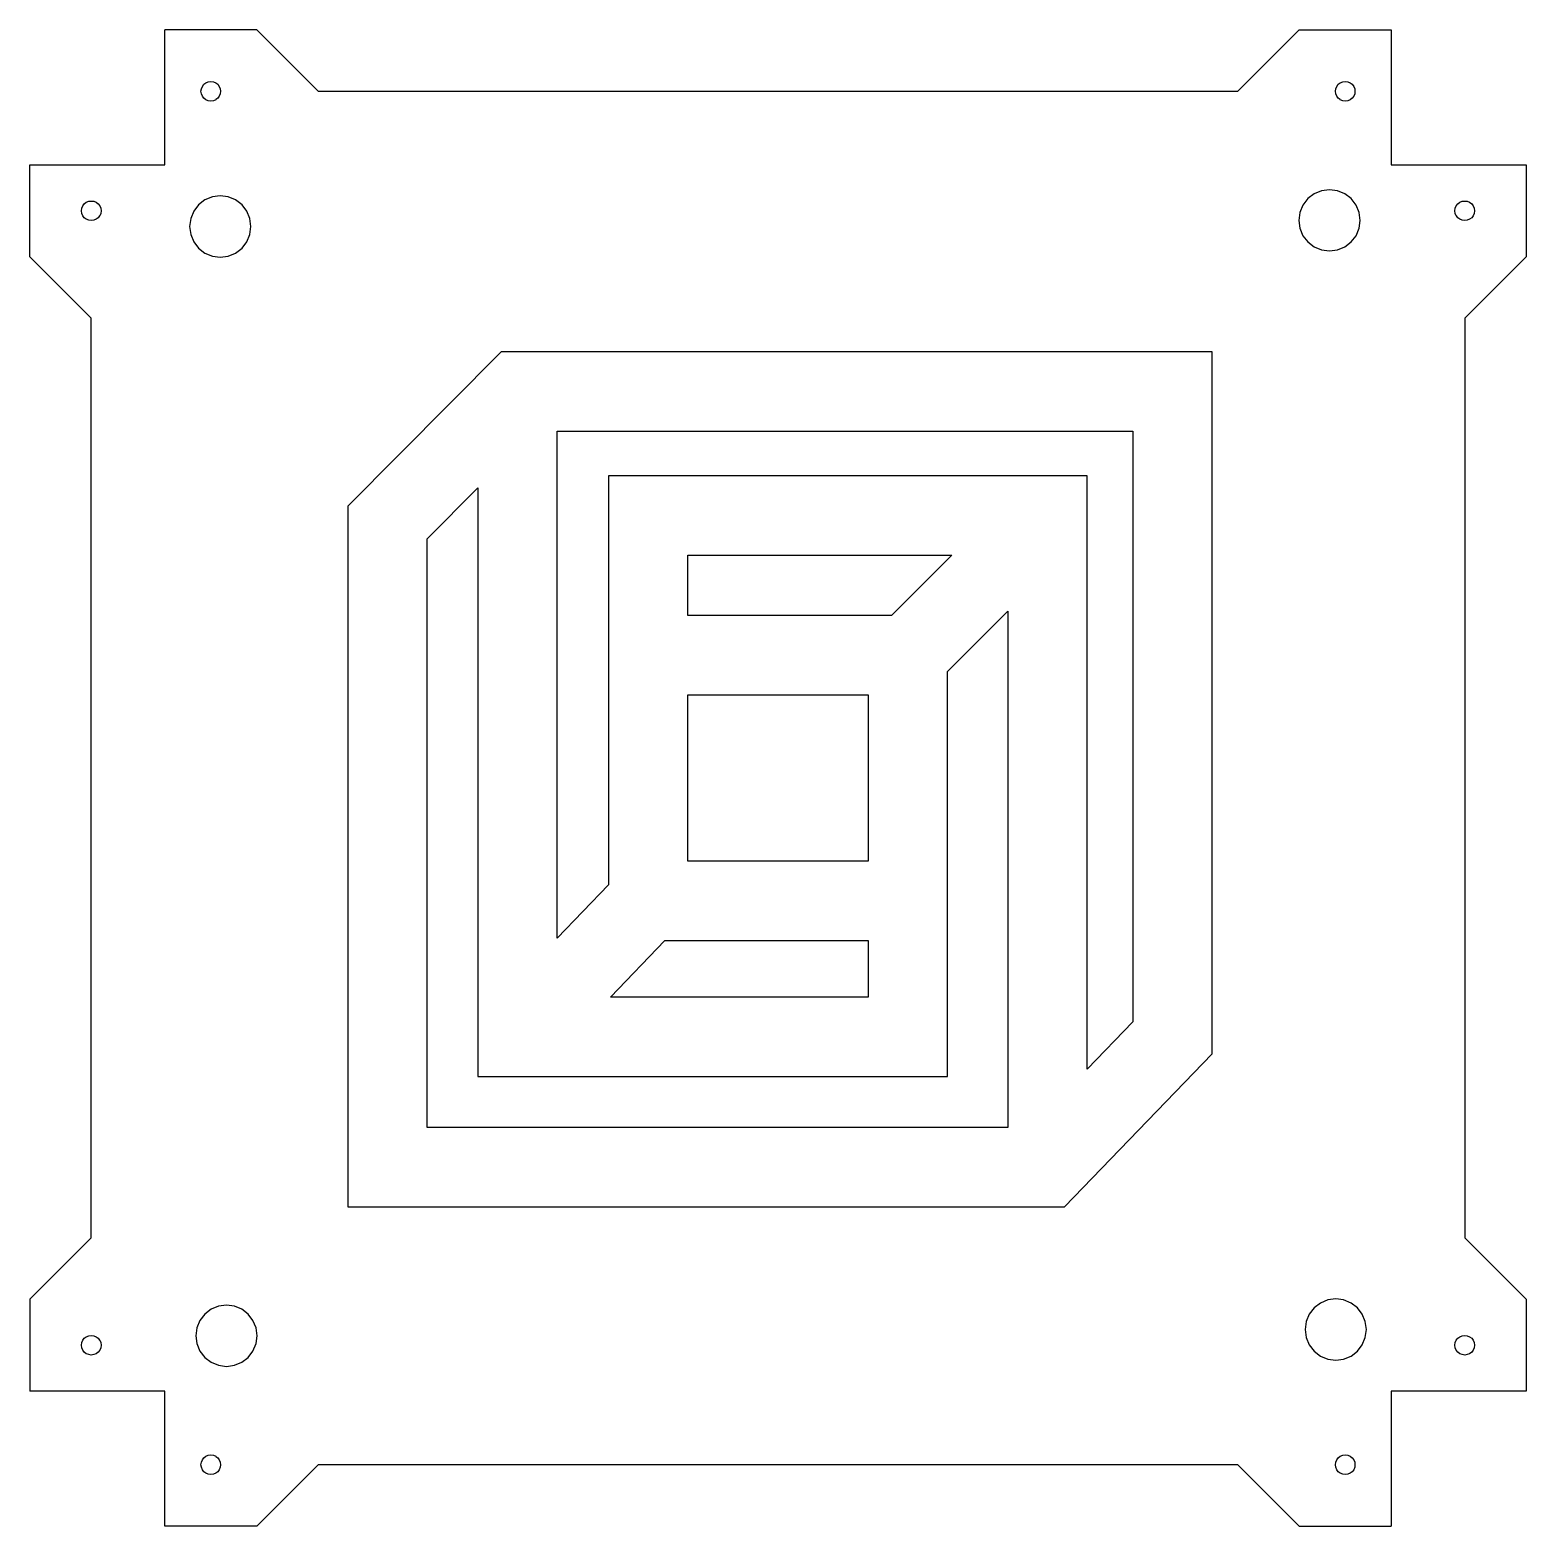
# Model space of a CAD drawing. Header units: metres. Extents: x 2700 to 2944, y 197 to 441.
import ezdxf

# ---------------------------------------------------------------- set-up
doc = ezdxf.new("R2010")
doc.units = ezdxf.units.M

msp = doc.modelspace()

# ---------------------------------------------------------------- linework, layer by layer
at = {"layer": 'COMPONENT2'}
for p, q in [((2776.39, 388.95, 0), (2751.43, 363.78, 0)), ((2892.39, 388.95, 0), (2776.39, 388.95, 0)), ((2892.39, 274.44, 0), (2892.39, 388.95, 0)), ((2785.56, 293.3, 0), (2785.56, 376.01, 0)), ((2785.56, 376.01, 0), (2879.45, 376.01, 0)), ((2879.45, 376.01, 0), (2879.45, 279.67, 0)), ((2871.99, 368.72, 0), (2793.9, 368.72, 0)), ((2793.9, 368.72, 0), (2793.9, 301.99, 0)), ((2871.99, 271.95, 0), (2871.99, 368.72, 0)), ((2764.37, 358.45, 0), (2772.62, 366.77, 0)), ((2772.62, 366.77, 0), (2772.62, 270.76, 0)), ((2751.43, 363.78, 0), (2751.43, 249.48, 0)), ((2764.37, 262.42, 0), (2764.37, 358.45, 0)), ((2806.84, 345.95, 0), (2806.84, 355.79, 0)), ((2806.84, 355.79, 0), (2849.91, 355.79, 0)), ((2849.91, 355.79, 0), (2840.07, 345.95, 0)), ((2849.22, 336.8, 0), (2859.06, 346.64, 0)), ((2859.06, 346.64, 0), (2859.06, 262.42, 0)), ((2840.07, 345.95, 0), (2806.84, 345.95, 0)), ((2849.22, 305.85, 0), (2849.22, 336.8, 0)), ((2806.84, 305.85, 0), (2806.84, 333.02, 0)), ((2806.84, 333.02, 0), (2836.28, 333.02, 0)), ((2836.28, 333.02, 0), (2836.28, 305.85, 0)), ((2836.28, 305.85, 0), (2806.84, 305.85, 0)), ((2849.22, 299.38, 0), (2849.22, 305.85, 0)), ((2793.9, 301.99, 0), (2785.56, 293.3, 0)), ((2849.22, 270.76, 0), (2849.22, 299.38, 0)), ((2794.27, 283.7, 0), (2803.13, 292.92, 0)), ((2803.13, 292.92, 0), (2836.28, 292.92, 0)), ((2836.28, 292.92, 0), (2836.28, 283.7, 0)), ((2836.28, 283.7, 0), (2794.27, 283.7, 0)), ((2879.45, 279.67, 0), (2871.99, 271.95, 0)), ((2868.27, 249.48, 0), (2892.39, 274.44, 0)), ((2772.62, 270.76, 0), (2849.22, 270.76, 0)), ((2859.06, 262.42, 0), (2764.37, 262.42, 0)), ((2751.43, 249.48, 0), (2868.27, 249.48, 0))]:
    msp.add_line(p, q, dxfattribs=at)
at = {"layer": 'Layer0'}
for p, q in [((2736.56, 441.43, 0), (2721.56, 441.43, 0)), ((2721.56, 419.43, 0), (2721.56, 441.43, 0)), ((2746.56, 431.43, 0), (2736.56, 441.43, 0)), ((2906.56, 441.43, 0), (2896.56, 431.43, 0)), ((2906.56, 441.43, 0), (2921.56, 441.43, 0)), ((2921.56, 441.43, 0), (2921.56, 419.43, 0)), ((2727.52, 431.85, 0), (2727.68, 432.23, 0)), ((2727.68, 432.23, 0), (2727.93, 432.57, 0)), ((2727.93, 432.57, 0), (2728.26, 432.82, 0)), ((2728.26, 432.82, 0), (2728.65, 432.98, 0)), ((2728.65, 432.98, 0), (2729.06, 433.03, 0)), ((2729.06, 433.03, 0), (2729.48, 432.98, 0)), ((2729.48, 432.98, 0), (2729.86, 432.82, 0)), ((2729.86, 432.82, 0), (2729.89, 432.8, 0)), ((2729.89, 432.8, 0), (2730.19, 432.57, 0)), ((2730.19, 432.57, 0), (2730.45, 432.23, 0)), ((2730.45, 432.23, 0), (2730.61, 431.85, 0)), ((2912.52, 431.85, 0), (2912.68, 432.23, 0)), ((2912.68, 432.23, 0), (2912.93, 432.57, 0)), ((2912.93, 432.57, 0), (2913.24, 432.8, 0)), ((2913.24, 432.8, 0), (2913.26, 432.82, 0)), ((2913.26, 432.82, 0), (2913.65, 432.98, 0)), ((2913.65, 432.98, 0), (2914.06, 433.03, 0)), ((2914.06, 433.03, 0), (2914.48, 432.98, 0)), ((2914.48, 432.98, 0), (2914.86, 432.82, 0)), ((2914.86, 432.82, 0), (2915.19, 432.57, 0)), ((2915.19, 432.57, 0), (2915.45, 432.23, 0)), ((2915.45, 432.23, 0), (2915.61, 431.85, 0)), ((2727.46, 431.43, 0), (2727.52, 431.85, 0)), ((2727.52, 431.02, 0), (2727.46, 431.43, 0)), ((2727.68, 430.63, 0), (2727.52, 431.02, 0)), ((2727.93, 430.3, 0), (2727.68, 430.63, 0)), ((2728.26, 430.05, 0), (2727.93, 430.3, 0)), ((2728.65, 429.89, 0), (2728.26, 430.05, 0)), ((2729.06, 429.83, 0), (2728.65, 429.89, 0)), ((2729.48, 429.89, 0), (2729.06, 429.83, 0)), ((2729.86, 430.05, 0), (2729.48, 429.89, 0)), ((2729.89, 430.07, 0), (2729.86, 430.05, 0)), ((2730.19, 430.3, 0), (2729.89, 430.07, 0)), ((2730.45, 430.63, 0), (2730.19, 430.3, 0)), ((2730.61, 431.02, 0), (2730.45, 430.63, 0)), ((2730.61, 431.85, 0), (2730.66, 431.43, 0)), ((2730.66, 431.43, 0), (2730.61, 431.02, 0)), ((2746.56, 431.43, 0), (2896.56, 431.43, 0)), ((2912.46, 431.43, 0), (2912.52, 431.85, 0)), ((2912.52, 431.02, 0), (2912.46, 431.43, 0)), ((2912.68, 430.63, 0), (2912.52, 431.02, 0)), ((2912.93, 430.3, 0), (2912.68, 430.63, 0)), ((2913.24, 430.07, 0), (2912.93, 430.3, 0)), ((2913.26, 430.05, 0), (2913.24, 430.07, 0)), ((2913.65, 429.89, 0), (2913.26, 430.05, 0)), ((2914.06, 429.83, 0), (2913.65, 429.89, 0)), ((2914.48, 429.89, 0), (2914.06, 429.83, 0)), ((2914.86, 430.05, 0), (2914.48, 429.89, 0)), ((2915.19, 430.3, 0), (2914.86, 430.05, 0)), ((2915.45, 430.63, 0), (2915.19, 430.3, 0)), ((2915.61, 431.02, 0), (2915.45, 430.63, 0)), ((2915.61, 431.85, 0), (2915.66, 431.43, 0)), ((2915.66, 431.43, 0), (2915.61, 431.02, 0)), ((2699.56, 404.43, 0), (2699.56, 419.43, 0)), ((2699.56, 419.43, 0), (2721.56, 419.43, 0)), ((2921.56, 419.43, 0), (2943.56, 419.43, 0)), ((2943.56, 419.43, 0), (2943.56, 404.43, 0)), ((2910.22, 415.21, 0), (2909.01, 414.71, 0)), ((2911.51, 415.38, 0), (2910.22, 415.21, 0)), ((2912.81, 415.21, 0), (2911.51, 415.38, 0)), ((2914.01, 414.71, 0), (2912.81, 415.21, 0)), ((2708.02, 412.35, 0), (2708.18, 412.73, 0)), ((2708.18, 412.73, 0), (2708.43, 413.07, 0)), ((2708.43, 413.07, 0), (2708.76, 413.32, 0)), ((2708.76, 413.32, 0), (2709.15, 413.48, 0)), ((2709.15, 413.48, 0), (2709.56, 413.53, 0)), ((2709.56, 413.53, 0), (2709.98, 413.48, 0)), ((2709.98, 413.48, 0), (2710.36, 413.32, 0)), ((2710.36, 413.32, 0), (2710.69, 413.07, 0)), ((2710.69, 413.07, 0), (2710.95, 412.73, 0)), ((2710.95, 412.73, 0), (2711.11, 412.35, 0)), ((2727.08, 412.92, 0), (2726.28, 411.88, 0)), ((2728.11, 413.71, 0), (2727.08, 412.92, 0)), ((2729.32, 414.21, 0), (2728.11, 413.71, 0)), ((2730.61, 414.38, 0), (2729.32, 414.21, 0)), ((2731.91, 414.21, 0), (2730.61, 414.38, 0)), ((2733.11, 413.71, 0), (2731.91, 414.21, 0)), ((2734.15, 412.92, 0), (2733.11, 413.71, 0)), ((2734.94, 411.88, 0), (2734.15, 412.92, 0)), ((2907.18, 412.88, 0), (2906.68, 411.68, 0)), ((2907.98, 413.92, 0), (2907.18, 412.88, 0)), ((2909.01, 414.71, 0), (2907.98, 413.92, 0)), ((2915.05, 413.92, 0), (2914.01, 414.71, 0)), ((2915.84, 412.88, 0), (2915.05, 413.92, 0)), ((2916.34, 411.68, 0), (2915.84, 412.88, 0)), ((2932.02, 412.35, 0), (2932.18, 412.73, 0)), ((2932.18, 412.73, 0), (2932.43, 413.07, 0)), ((2932.43, 413.07, 0), (2932.76, 413.32, 0)), ((2932.76, 413.32, 0), (2933.15, 413.48, 0)), ((2933.15, 413.48, 0), (2933.56, 413.53, 0)), ((2933.56, 413.53, 0), (2933.98, 413.48, 0)), ((2933.98, 413.48, 0), (2934.36, 413.32, 0)), ((2934.36, 413.32, 0), (2934.69, 413.07, 0)), ((2934.69, 413.07, 0), (2934.95, 412.73, 0)), ((2934.95, 412.73, 0), (2935.11, 412.35, 0)), ((2707.96, 411.93, 0), (2708.02, 412.35, 0)), ((2708.02, 411.52, 0), (2707.96, 411.93, 0)), ((2708.18, 411.13, 0), (2708.02, 411.52, 0)), ((2708.19, 411.11, 0), (2708.18, 411.13, 0)), ((2708.43, 410.8, 0), (2708.19, 411.11, 0)), ((2708.76, 410.55, 0), (2708.43, 410.8, 0)), ((2709.15, 410.39, 0), (2708.76, 410.55, 0)), ((2709.56, 410.33, 0), (2709.15, 410.39, 0)), ((2709.98, 410.39, 0), (2709.56, 410.33, 0)), ((2710.36, 410.55, 0), (2709.98, 410.39, 0)), ((2710.69, 410.8, 0), (2710.36, 410.55, 0)), ((2710.93, 411.11, 0), (2710.69, 410.8, 0)), ((2710.95, 411.13, 0), (2710.93, 411.11, 0)), ((2711.11, 411.52, 0), (2710.95, 411.13, 0)), ((2711.11, 412.35, 0), (2711.16, 411.93, 0)), ((2711.16, 411.93, 0), (2711.11, 411.52, 0)), ((2725.78, 410.68, 0), (2725.61, 409.38, 0)), ((2726.28, 411.88, 0), (2725.78, 410.68, 0)), ((2735.44, 410.68, 0), (2734.94, 411.88, 0)), ((2735.61, 409.38, 0), (2735.44, 410.68, 0)), ((2906.68, 411.68, 0), (2906.51, 410.38, 0)), ((2906.51, 410.38, 0), (2906.68, 409.09, 0)), ((2916.51, 410.38, 0), (2916.34, 411.68, 0)), ((2916.34, 409.09, 0), (2916.51, 410.38, 0)), ((2931.96, 411.93, 0), (2932.02, 412.35, 0)), ((2932.02, 411.52, 0), (2931.96, 411.93, 0)), ((2932.18, 411.13, 0), (2932.02, 411.52, 0)), ((2932.19, 411.11, 0), (2932.18, 411.13, 0)), ((2932.43, 410.8, 0), (2932.19, 411.11, 0)), ((2932.76, 410.55, 0), (2932.43, 410.8, 0)), ((2933.15, 410.39, 0), (2932.76, 410.55, 0)), ((2933.56, 410.33, 0), (2933.15, 410.39, 0)), ((2933.98, 410.39, 0), (2933.56, 410.33, 0)), ((2934.36, 410.55, 0), (2933.98, 410.39, 0)), ((2934.69, 410.8, 0), (2934.36, 410.55, 0)), ((2934.93, 411.11, 0), (2934.69, 410.8, 0)), ((2934.95, 411.13, 0), (2934.93, 411.11, 0)), ((2935.11, 411.52, 0), (2934.95, 411.13, 0)), ((2935.11, 412.35, 0), (2935.16, 411.93, 0)), ((2935.16, 411.93, 0), (2935.11, 411.52, 0)), ((2725.61, 409.38, 0), (2725.78, 408.09, 0)), ((2725.78, 408.09, 0), (2726.28, 406.88, 0)), ((2734.94, 406.88, 0), (2735.44, 408.09, 0)), ((2735.44, 408.09, 0), (2735.61, 409.38, 0)), ((2906.68, 409.09, 0), (2907.18, 407.88, 0)), ((2907.18, 407.88, 0), (2907.98, 406.85, 0)), ((2915.05, 406.85, 0), (2915.84, 407.88, 0)), ((2915.84, 407.88, 0), (2916.34, 409.09, 0)), ((2726.28, 406.88, 0), (2727.08, 405.85, 0)), ((2727.08, 405.85, 0), (2728.11, 405.05, 0)), ((2728.11, 405.05, 0), (2729.32, 404.55, 0)), ((2731.91, 404.55, 0), (2733.11, 405.05, 0)), ((2733.11, 405.05, 0), (2734.15, 405.85, 0)), ((2734.15, 405.85, 0), (2734.94, 406.88, 0)), ((2907.98, 406.85, 0), (2909.01, 406.05, 0)), ((2909.01, 406.05, 0), (2910.22, 405.55, 0)), ((2910.22, 405.55, 0), (2911.51, 405.38, 0)), ((2911.51, 405.38, 0), (2912.81, 405.55, 0)), ((2912.81, 405.55, 0), (2914.01, 406.05, 0)), ((2914.01, 406.05, 0), (2915.05, 406.85, 0)), ((2699.56, 404.43, 0), (2709.56, 394.43, 0)), ((2729.32, 404.55, 0), (2730.61, 404.38, 0)), ((2730.61, 404.38, 0), (2731.91, 404.55, 0)), ((2933.56, 394.43, 0), (2943.56, 404.43, 0)), ((2709.56, 244.43, 0), (2709.56, 394.43, 0)), ((2933.56, 394.43, 0), (2933.56, 244.43, 0)), ((2709.56, 244.43, 0), (2699.56, 234.43, 0)), ((2943.56, 234.43, 0), (2933.56, 244.43, 0)), ((2699.56, 234.43, 0), (2699.56, 219.43, 0)), ((2911.22, 234.31, 0), (2910.01, 233.81, 0)), ((2912.51, 234.48, 0), (2911.22, 234.31, 0)), ((2913.81, 234.31, 0), (2912.51, 234.48, 0)), ((2915.01, 233.81, 0), (2913.81, 234.31, 0)), ((2943.56, 234.43, 0), (2943.56, 219.43, 0)), ((2728.08, 232.02, 0), (2727.28, 230.98, 0)), ((2729.11, 232.81, 0), (2728.08, 232.02, 0)), ((2730.32, 233.31, 0), (2729.11, 232.81, 0)), ((2731.61, 233.48, 0), (2730.32, 233.31, 0)), ((2732.91, 233.31, 0), (2731.61, 233.48, 0)), ((2734.11, 232.81, 0), (2732.91, 233.31, 0)), ((2735.15, 232.02, 0), (2734.11, 232.81, 0)), ((2735.94, 230.98, 0), (2735.15, 232.02, 0)), ((2908.18, 231.98, 0), (2907.68, 230.78, 0)), ((2908.98, 233.02, 0), (2908.18, 231.98, 0)), ((2910.01, 233.81, 0), (2908.98, 233.02, 0)), ((2916.05, 233.02, 0), (2915.01, 233.81, 0)), ((2916.84, 231.98, 0), (2916.05, 233.02, 0)), ((2917.34, 230.78, 0), (2916.84, 231.98, 0)), ((2726.78, 229.78, 0), (2726.61, 228.48, 0)), ((2727.28, 230.98, 0), (2726.78, 229.78, 0)), ((2736.44, 229.78, 0), (2735.94, 230.98, 0)), ((2736.61, 228.48, 0), (2736.44, 229.78, 0)), ((2907.68, 230.78, 0), (2907.51, 229.48, 0)), ((2907.51, 229.48, 0), (2907.68, 228.19, 0)), ((2917.51, 229.48, 0), (2917.34, 230.78, 0)), ((2917.34, 228.19, 0), (2917.51, 229.48, 0)), ((2707.96, 226.93, 0), (2708.02, 227.35, 0)), ((2708.02, 226.52, 0), (2707.96, 226.93, 0)), ((2708.02, 227.35, 0), (2708.18, 227.73, 0)), ((2708.18, 227.73, 0), (2708.19, 227.76, 0)), ((2708.19, 227.76, 0), (2708.43, 228.07, 0)), ((2708.43, 228.07, 0), (2708.76, 228.32, 0)), ((2708.76, 228.32, 0), (2709.15, 228.48, 0)), ((2709.15, 228.48, 0), (2709.56, 228.53, 0)), ((2709.56, 228.53, 0), (2709.98, 228.48, 0)), ((2709.98, 228.48, 0), (2710.36, 228.32, 0)), ((2710.36, 228.32, 0), (2710.69, 228.07, 0)), ((2710.69, 228.07, 0), (2710.93, 227.76, 0)), ((2710.93, 227.76, 0), (2710.95, 227.73, 0)), ((2710.95, 227.73, 0), (2711.11, 227.35, 0)), ((2711.11, 227.35, 0), (2711.16, 226.93, 0)), ((2711.16, 226.93, 0), (2711.11, 226.52, 0)), ((2726.61, 228.48, 0), (2726.78, 227.19, 0)), ((2726.78, 227.19, 0), (2727.28, 225.98, 0)), ((2735.94, 225.98, 0), (2736.44, 227.19, 0)), ((2736.44, 227.19, 0), (2736.61, 228.48, 0)), ((2907.68, 228.19, 0), (2908.18, 226.98, 0)), ((2908.18, 226.98, 0), (2908.98, 225.95, 0)), ((2916.05, 225.95, 0), (2916.84, 226.98, 0)), ((2916.84, 226.98, 0), (2917.34, 228.19, 0)), ((2931.96, 226.93, 0), (2932.02, 227.35, 0)), ((2932.02, 226.52, 0), (2931.96, 226.93, 0)), ((2932.02, 227.35, 0), (2932.18, 227.73, 0)), ((2932.18, 227.73, 0), (2932.43, 228.07, 0)), ((2932.43, 228.07, 0), (2932.76, 228.32, 0)), ((2932.76, 228.32, 0), (2933.15, 228.48, 0)), ((2933.15, 228.48, 0), (2933.56, 228.53, 0)), ((2933.56, 228.53, 0), (2933.98, 228.48, 0)), ((2933.98, 228.48, 0), (2934.36, 228.32, 0)), ((2934.36, 228.32, 0), (2934.69, 228.07, 0)), ((2934.69, 228.07, 0), (2934.95, 227.73, 0)), ((2934.95, 227.73, 0), (2935.11, 227.35, 0)), ((2935.11, 227.35, 0), (2935.16, 226.93, 0)), ((2935.16, 226.93, 0), (2935.11, 226.52, 0)), ((2708.18, 226.13, 0), (2708.02, 226.52, 0)), ((2708.43, 225.8, 0), (2708.18, 226.13, 0)), ((2708.76, 225.55, 0), (2708.43, 225.8, 0)), ((2709.15, 225.39, 0), (2708.76, 225.55, 0)), ((2709.56, 225.33, 0), (2709.15, 225.39, 0)), ((2709.98, 225.39, 0), (2709.56, 225.33, 0)), ((2710.36, 225.55, 0), (2709.98, 225.39, 0)), ((2710.69, 225.8, 0), (2710.36, 225.55, 0)), ((2710.95, 226.13, 0), (2710.69, 225.8, 0)), ((2711.11, 226.52, 0), (2710.95, 226.13, 0)), ((2727.28, 225.98, 0), (2728.08, 224.95, 0)), ((2728.08, 224.95, 0), (2729.11, 224.15, 0)), ((2734.11, 224.15, 0), (2735.15, 224.95, 0)), ((2735.15, 224.95, 0), (2735.94, 225.98, 0)), ((2908.98, 225.95, 0), (2910.01, 225.15, 0)), ((2910.01, 225.15, 0), (2911.22, 224.65, 0)), ((2911.22, 224.65, 0), (2912.51, 224.48, 0)), ((2912.51, 224.48, 0), (2913.81, 224.65, 0)), ((2913.81, 224.65, 0), (2915.01, 225.15, 0)), ((2915.01, 225.15, 0), (2916.05, 225.95, 0)), ((2932.18, 226.13, 0), (2932.02, 226.52, 0)), ((2932.43, 225.8, 0), (2932.18, 226.13, 0)), ((2932.76, 225.55, 0), (2932.43, 225.8, 0)), ((2933.15, 225.39, 0), (2932.76, 225.55, 0)), ((2933.56, 225.33, 0), (2933.15, 225.39, 0)), ((2933.98, 225.39, 0), (2933.56, 225.33, 0)), ((2934.36, 225.55, 0), (2933.98, 225.39, 0)), ((2934.69, 225.8, 0), (2934.36, 225.55, 0)), ((2934.95, 226.13, 0), (2934.69, 225.8, 0)), ((2935.11, 226.52, 0), (2934.95, 226.13, 0)), ((2729.11, 224.15, 0), (2730.32, 223.65, 0)), ((2730.32, 223.65, 0), (2731.61, 223.48, 0)), ((2731.61, 223.48, 0), (2732.91, 223.65, 0)), ((2732.91, 223.65, 0), (2734.11, 224.15, 0)), ((2721.56, 219.43, 0), (2699.56, 219.43, 0)), ((2721.56, 197.43), (2721.56, 219.43, 0)), ((2921.56, 219.43, 0), (2921.56, 197.43, 0)), ((2943.56, 219.43, 0), (2921.56, 219.43, 0)), ((2727.46, 207.43, 0), (2727.52, 207.85, 0)), ((2727.52, 207.02, 0), (2727.46, 207.43, 0)), ((2727.52, 207.85, 0), (2727.68, 208.23, 0)), ((2727.68, 208.23, 0), (2727.93, 208.57, 0)), ((2727.93, 208.57, 0), (2728.26, 208.82, 0)), ((2728.26, 208.82, 0), (2728.65, 208.98, 0)), ((2728.65, 208.98, 0), (2729.06, 209.03, 0)), ((2729.06, 209.03, 0), (2729.48, 208.98, 0)), ((2729.48, 208.98, 0), (2729.86, 208.82, 0)), ((2729.86, 208.82, 0), (2729.89, 208.8, 0)), ((2729.89, 208.8, 0), (2730.19, 208.57, 0)), ((2730.19, 208.57, 0), (2730.45, 208.23, 0)), ((2730.45, 208.23, 0), (2730.61, 207.85, 0)), ((2730.61, 207.85, 0), (2730.66, 207.43, 0)), ((2730.66, 207.43, 0), (2730.61, 207.02, 0)), ((2736.56, 197.43, 0), (2746.56, 207.43, 0)), ((2896.56, 207.43, 0), (2746.56, 207.43, 0)), ((2896.56, 207.43, 0), (2906.56, 197.43, 0)), ((2912.46, 207.43, 0), (2912.52, 207.85, 0)), ((2912.52, 207.02, 0), (2912.46, 207.43, 0)), ((2912.52, 207.85, 0), (2912.68, 208.23, 0)), ((2912.68, 208.23, 0), (2912.93, 208.57, 0)), ((2912.93, 208.57, 0), (2913.26, 208.82, 0)), ((2913.26, 208.82, 0), (2913.65, 208.98, 0)), ((2913.65, 208.98, 0), (2914.06, 209.03, 0)), ((2914.06, 209.03, 0), (2914.48, 208.98, 0)), ((2914.48, 208.98, 0), (2914.86, 208.82, 0)), ((2914.86, 208.82, 0), (2915.19, 208.57, 0)), ((2915.19, 208.57, 0), (2915.45, 208.23, 0)), ((2915.45, 208.23, 0), (2915.61, 207.85, 0)), ((2915.61, 207.85, 0), (2915.66, 207.43, 0)), ((2915.66, 207.43, 0), (2915.61, 207.02, 0)), ((2727.68, 206.63, 0), (2727.52, 207.02, 0)), ((2727.93, 206.3, 0), (2727.68, 206.63, 0)), ((2728.26, 206.05, 0), (2727.93, 206.3, 0)), ((2728.65, 205.89, 0), (2728.26, 206.05, 0)), ((2729.06, 205.83, 0), (2728.65, 205.89, 0)), ((2729.48, 205.89, 0), (2729.06, 205.83, 0)), ((2729.86, 206.05, 0), (2729.48, 205.89, 0)), ((2729.89, 206.07, 0), (2729.86, 206.05, 0)), ((2730.19, 206.3, 0), (2729.89, 206.07, 0)), ((2730.45, 206.63, 0), (2730.19, 206.3, 0)), ((2730.61, 207.02, 0), (2730.45, 206.63, 0)), ((2912.68, 206.63, 0), (2912.52, 207.02, 0)), ((2912.93, 206.3, 0), (2912.68, 206.63, 0)), ((2913.26, 206.05, 0), (2912.93, 206.3, 0)), ((2913.65, 205.89, 0), (2913.26, 206.05, 0)), ((2914.06, 205.83, 0), (2913.65, 205.89, 0)), ((2914.48, 205.89, 0), (2914.06, 205.83, 0)), ((2914.86, 206.05, 0), (2914.48, 205.89, 0)), ((2915.19, 206.3, 0), (2914.86, 206.05, 0)), ((2915.45, 206.63, 0), (2915.19, 206.3, 0)), ((2915.61, 207.02, 0), (2915.45, 206.63, 0)), ((2736.56, 197.43, 0), (2721.56, 197.43)), ((2906.56, 197.43, 0), (2921.56, 197.43, 0))]:
    msp.add_line(p, q, dxfattribs=at)

doc.saveas('drawing.dxf')
